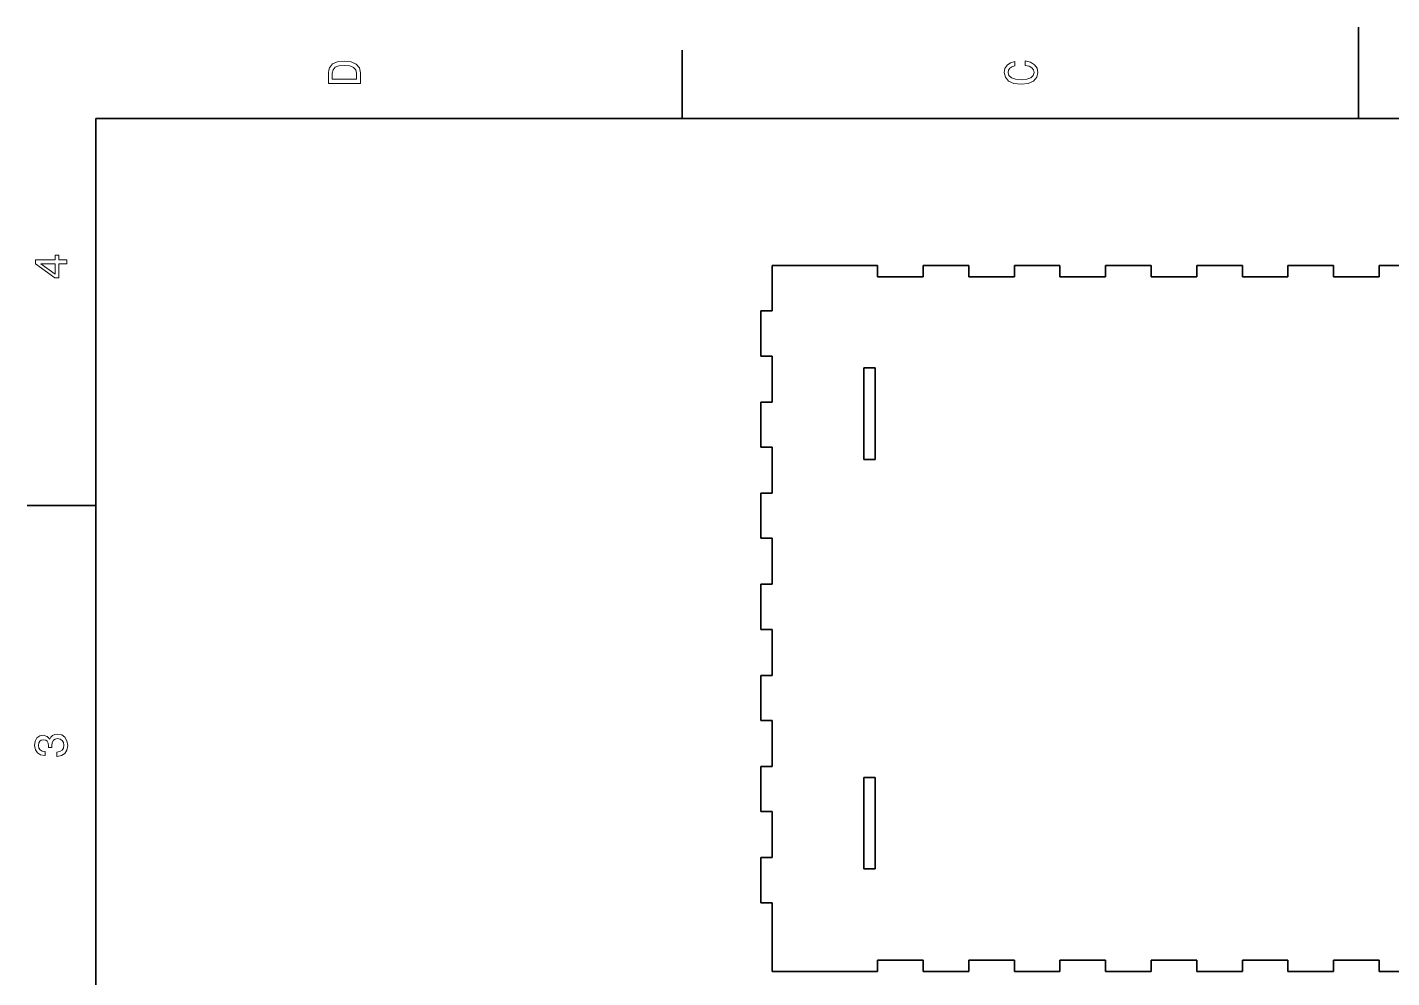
# Model space of a CAD drawing. Extents: x 0 to 297, y 0 to 210.
# Drawn here: x 2.5 to 152.1, y 105.7 to 210 of the extents above; entities that cross this region are included whole.
import ezdxf

# ---------------------------------------------------------------- set-up
doc = ezdxf.new("R2010")
doc.units = 0

msp = doc.modelspace()

# ---------------------------------------------------------------- linework, layer by layer
at = {"color": 7, "lineweight": 35}
for p, q in [((148.5, 200), (148.5, 210)), ((74.300003, 200), (74.300003, 207.5)), ((287, 200), (10, 200)), ((10, 200), (10, 10)), ((84.200165, 183.871124), (95.750168, 183.871124)), ((84.200165, 178.871124), (84.200165, 183.871124)), ((95.750168, 183.871124), (95.750168, 182.621124)), ((95.750168, 182.621124), (100.750168, 182.621124)), ((100.750168, 183.871124), (105.750168, 183.871124)), ((100.750168, 182.621124), (100.750168, 183.871124)), ((105.750168, 183.871124), (105.750168, 182.621124)), ((105.750168, 182.621124), (110.750168, 182.621124)), ((110.750168, 183.871124), (115.750168, 183.871124)), ((110.750168, 182.621124), (110.750168, 183.871124)), ((115.750168, 183.871124), (115.750168, 182.621124)), ((115.750168, 182.621124), (120.750168, 182.621124)), ((120.750168, 183.871124), (125.750168, 183.871124)), ((120.750168, 182.621124), (120.750168, 183.871124)), ((125.750168, 183.871124), (125.750168, 182.621124)), ((125.750168, 182.621124), (130.750168, 182.621124)), ((130.750168, 183.871124), (135.750168, 183.871124)), ((130.750168, 182.621124), (130.750168, 183.871124)), ((135.750168, 183.871124), (135.750168, 182.621124)), ((135.750168, 182.621124), (140.750168, 182.621124)), ((140.750168, 183.871124), (145.750168, 183.871124)), ((140.750168, 182.621124), (140.750168, 183.871124)), ((145.750168, 183.871124), (145.750168, 182.621124)), ((145.750168, 182.621124), (150.750168, 182.621124)), ((150.750168, 183.871124), (155.750168, 183.871124)), ((150.750168, 182.621124), (150.750168, 183.871124)), ((84.200165, 178.871124), (82.950165, 178.871124)), ((82.950165, 173.921127), (82.950165, 178.871124)), ((82.950165, 173.921127), (84.200165, 173.921127)), ((84.200165, 168.871124), (84.200165, 173.921127)), ((94.250168, 162.571121), (94.250168, 172.621124)), ((94.250168, 172.621124), (95.500168, 172.621124)), ((95.500168, 172.621124), (95.500168, 162.571121)), ((84.200165, 168.871124), (82.950165, 168.871124)), ((82.950165, 163.921127), (82.950165, 168.871124)), ((82.950165, 163.921127), (84.200165, 163.921127)), ((84.200165, 158.871124), (84.200165, 163.921127)), ((95.500168, 162.571121), (94.250168, 162.571121)), ((84.200165, 158.871124), (82.950165, 158.871124)), ((82.950165, 153.921127), (82.950165, 158.871124)), ((10, 157.5), (2.5, 157.5)), ((82.950165, 153.921127), (84.200165, 153.921127)), ((84.200165, 148.871124), (84.200165, 153.921127)), ((84.200165, 148.871124), (82.950165, 148.871124)), ((82.950165, 143.921127), (82.950165, 148.871124)), ((82.950165, 143.921127), (84.200165, 143.921127)), ((84.200165, 138.871124), (84.200165, 143.921127)), ((84.200165, 138.871124), (82.950165, 138.871124)), ((82.950165, 133.921127), (82.950165, 138.871124)), ((82.950165, 133.921127), (84.200165, 133.921127)), ((84.200165, 128.871124), (84.200165, 133.921127)), ((84.200165, 128.871124), (82.950165, 128.871124)), ((82.950165, 123.921127), (82.950165, 128.871124)), ((94.250168, 127.671127), (94.250168, 117.621124)), ((95.500168, 127.671127), (94.250168, 127.671127)), ((95.500168, 117.621124), (95.500168, 127.671127)), ((82.950165, 123.921127), (84.200165, 123.921127)), ((84.200165, 118.871124), (84.200165, 123.921127)), ((84.200165, 118.871124), (82.950165, 118.871124)), ((82.950165, 113.921127), (82.950165, 118.871124)), ((94.250168, 117.621124), (95.500168, 117.621124)), ((82.950165, 113.921127), (84.200165, 113.921127)), ((84.200165, 106.371124), (84.200165, 113.921127)), ((95.750168, 106.371124), (84.200165, 106.371124)), ((95.750168, 107.621124), (95.750168, 106.371124)), ((95.750168, 107.621124), (100.750168, 107.621124)), ((100.750168, 106.371124), (100.750168, 107.621124)), ((105.750168, 106.371124), (100.750168, 106.371124)), ((105.750168, 107.621124), (105.750168, 106.371124)), ((105.750168, 107.621124), (110.750168, 107.621124)), ((110.750168, 106.371124), (110.750168, 107.621124)), ((115.750168, 106.371124), (110.750168, 106.371124)), ((115.750168, 107.621124), (115.750168, 106.371124)), ((115.750168, 107.621124), (120.750168, 107.621124)), ((120.750168, 106.371124), (120.750168, 107.621124)), ((125.750168, 106.371124), (120.750168, 106.371124)), ((125.750168, 107.621124), (125.750168, 106.371124)), ((125.750168, 107.621124), (130.750168, 107.621124)), ((130.750168, 106.371124), (130.750168, 107.621124)), ((135.750168, 106.371124), (130.750168, 106.371124)), ((135.750168, 107.621124), (135.750168, 106.371124)), ((135.750168, 107.621124), (140.750168, 107.621124)), ((140.750168, 106.371124), (140.750168, 107.621124)), ((145.750168, 106.371124), (140.750168, 106.371124)), ((145.750168, 107.621124), (145.750168, 106.371124)), ((145.750168, 107.621124), (150.750168, 107.621124)), ((150.750168, 106.371124), (150.750168, 107.621124)), ((155.750168, 106.371124), (150.750168, 106.371124))]:
    msp.add_line(p, q, dxfattribs=at)
at = {"color": 7, "lineweight": 13}
for points in [[(35.533215, 204.994965), (35.533215, 203.829971), (39.033215, 203.829971), (39.033215, 204.994965), (38.922264, 205.544678), (38.584366, 205.953171), (38.034657, 206.205338), (37.283215, 206.296112), (36.516644, 206.215424), (36.21405, 206.114563), (35.971977, 205.973343), (35.644165, 205.56485), (35.563473, 205.297562)], [(35.951801, 204.959656), (36.027451, 205.342941), (36.259438, 205.605194), (36.672985, 205.761536), (37.283215, 205.811966), (37.873272, 205.756485), (38.286816, 205.600143), (38.533936, 205.332855), (38.614628, 204.959656), (38.614628, 204.298996), (35.951801, 204.298996)], [(111.93206, 205.817017), (112.355698, 205.716141), (112.658287, 205.549713), (112.844887, 205.317734), (112.905403, 205.045395), (112.814629, 204.71759), (112.54229, 204.460388), (112.098488, 204.28891), (111.483215, 204.233429), (110.872986, 204.28891), (110.424141, 204.455338), (110.151802, 204.71254), (110.055984, 205.045395), (110.106415, 205.287476), (110.247627, 205.494247), (110.474571, 205.655624), (110.787247, 205.766571), (110.787247, 206.245682), (110.308144, 206.094391), (109.94503, 205.832138), (109.718086, 205.474075), (109.63739, 205.045395), (109.763474, 204.510818), (110.116501, 204.10231), (110.696472, 203.840057), (111.483215, 203.749283), (112.269958, 203.840057), (112.84993, 204.10231), (113.208, 204.510818), (113.329041, 205.045395), (113.233215, 205.51442), (112.965927, 205.892654), (112.527161, 206.159943), (111.93206, 206.301163)], [(6.833213, 184.02739), (6.833213, 184.481277), (5.965778, 184.481277), (5.965778, 184.98056), (5.56232, 184.98056), (5.56232, 184.481277), (3.408862, 184.481277), (3.408862, 184.022339), (5.521974, 182.489197), (5.965778, 182.489197), (5.965778, 184.02739)], [(5.56232, 182.912827), (3.993876, 184.02739), (5.56232, 184.02739)], [(5.733789, 129.979111), (5.769093, 129.979111), (6.253242, 130.059799), (6.616354, 130.296829), (6.848343, 130.670029), (6.934078, 131.164276), (6.848343, 131.688766), (6.626441, 132.082138), (6.273415, 132.334305), (5.819525, 132.425079), (5.521974, 132.384735), (5.2799, 132.273788), (5.0933, 132.092224), (4.957133, 131.850143), (4.684798, 132.177963), (4.251081, 132.293961), (3.857709, 132.218307), (3.560158, 132.00145), (3.373559, 131.648422), (3.307997, 131.164276), (3.388689, 130.710388), (3.610591, 130.362396), (3.963617, 130.135452), (4.432637, 130.059799), (4.467939, 130.059799), (4.467939, 130.508652), (4.145173, 130.548996), (3.913184, 130.680115), (3.771974, 130.891937), (3.721542, 131.189484), (3.761888, 131.451736), (3.867795, 131.643372), (4.039265, 131.759369), (4.271254, 131.804764), (4.518372, 131.759369), (4.684798, 131.638336), (4.785663, 131.426514), (4.815922, 131.139053), (4.810879, 130.942368), (5.209294, 130.942368), (5.199208, 131.189484), (5.244596, 131.507217), (5.365634, 131.744247), (5.56232, 131.885452), (5.819525, 131.935883), (6.112032, 131.880417), (6.328891, 131.734161), (6.465058, 131.502167), (6.510447, 131.194534), (6.460014, 130.876801), (6.308718, 130.644821), (6.066643, 130.498566), (5.733789, 130.443085)]]:
    msp.add_lwpolyline(points, close=True, dxfattribs=at)

doc.saveas('drawing.dxf')
